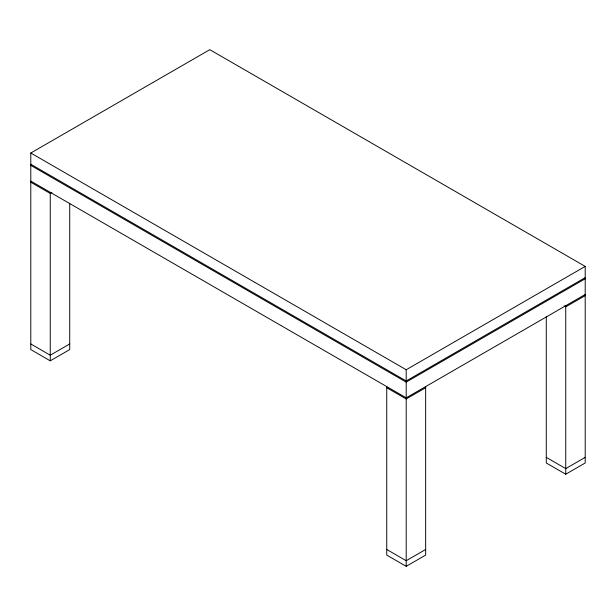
<?xml version="1.0" encoding="UTF-8"?>
<svg xmlns="http://www.w3.org/2000/svg" width="616" height="616" viewBox="0 0 616 616"><rect width="100%" height="100%" fill="white"/><g stroke="black" fill="none" stroke-linecap="round" stroke-linejoin="round"><path stroke-width="0.92" d="M69.716 203.28L69.716 349.595L50.258 360.83L30.8 349.595L30.8 153.014L209.802 49.673L585.2 266.405L585.2 462.986L565.742 474.22L546.284 462.986L546.284 316.67M51.875 192.515L50.258 193.455L30.8 182.221M69.716 343.974L50.258 355.209L30.8 343.974M30.8 153.014L406.198 369.746L585.2 266.405M585.2 277.639L406.198 380.981L30.8 164.249M585.2 278.763L406.198 382.105L30.8 165.373M585.2 294.486L406.198 397.836L30.8 181.096M425.656 387.726L406.198 398.952L386.748 387.726M585.2 295.611L565.742 306.845L564.125 305.906M425.656 549.48L406.198 560.714L386.748 549.48M585.2 457.372L565.742 468.607L546.284 457.372M386.748 386.602L386.748 555.101L406.198 566.327L425.656 555.101L425.656 386.602M565.742 305.721L565.742 474.22M406.198 369.746L406.198 566.327M50.258 192.331L50.258 360.83"/></g></svg>
